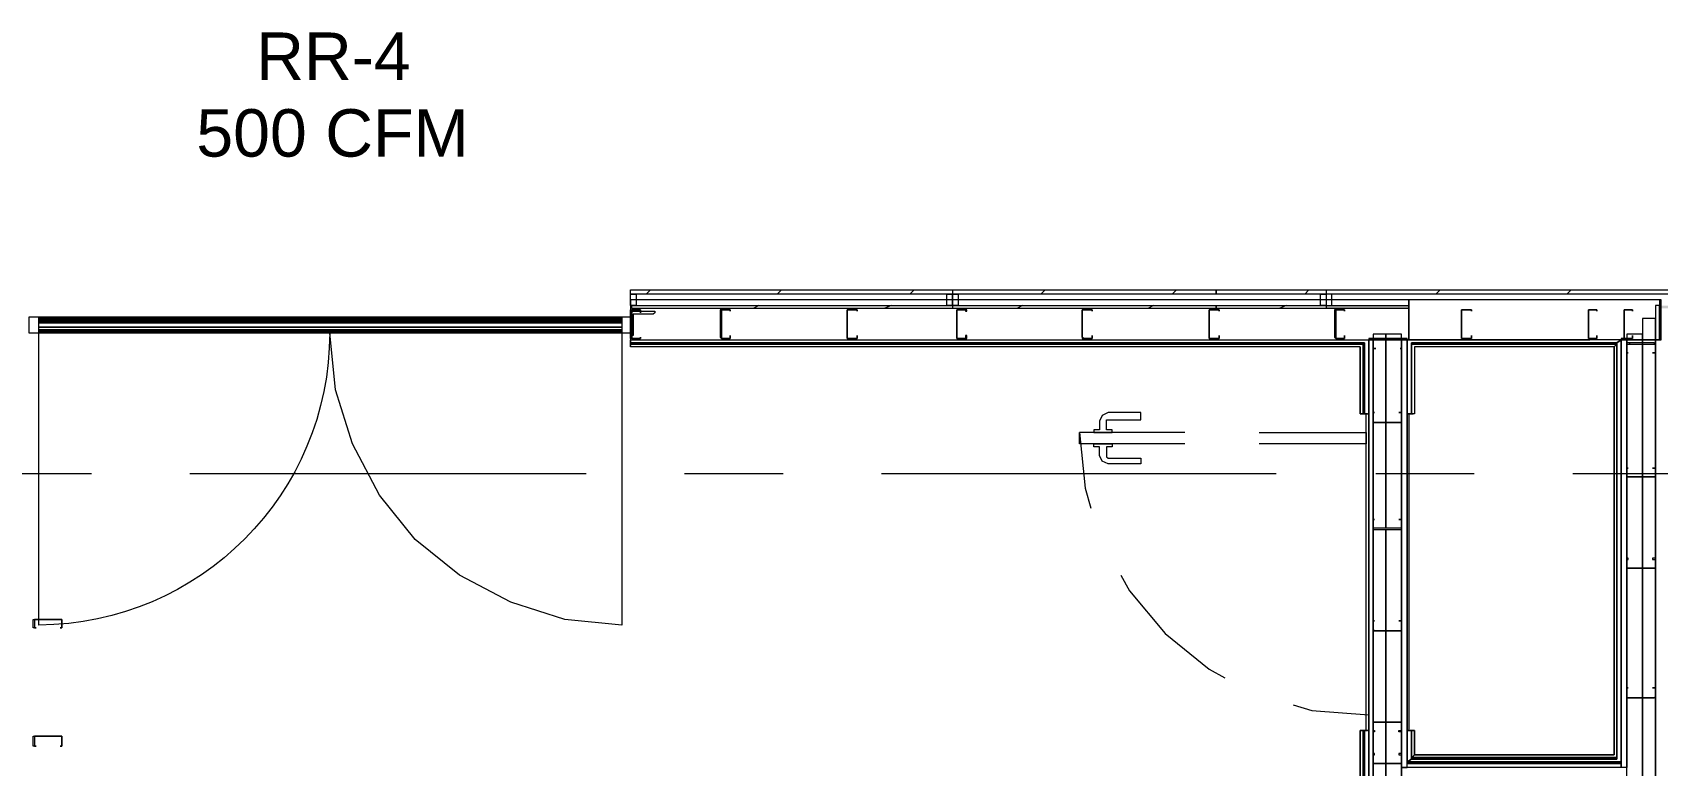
# Model space of a CAD drawing. Header units: metres. Extents: x 39 to 278, y -7 to 151.
# Drawn here: x 95.6 to 100.83, y 33.58 to 35.93 of the extents above; entities that cross this region are included whole.
import ezdxf

# ---------------------------------------------------------------- set-up
doc = ezdxf.new("R2010")
doc.units = ezdxf.units.M
doc.layers.add('PDF_Geometry', color=7, linetype='Continuous', true_color=0xaaaaaa)
doc.layers.add('PDF_Solid Fills', color=7, linetype='Continuous', true_color=0xffffff)
doc.layers.add('PDF_Text', color=7, linetype='Continuous')
doc.styles.add('PDF Helvetica', font='')
doc.styles.get('PDF Helvetica').set_extended_font_data('Helvetica')

msp = doc.modelspace()

# ---------------------------------------------------------------- hatches: boundary and pattern name
at = {"layer": 'PDF_Solid Fills', "lineweight": 0, "transparency": 33554559}
h = msp.add_hatch(color=256, dxfattribs=at)
h.paths.add_polyline_path([(100.028, 35.0479), (100.028, 35.0571), (99.7622, 35.0571), (99.7622, 35.0479)])
h.paths.add_polyline_path([(100.8393, 35.0571), (100.8393, 35.0479), (100.9356, 35.0479), (100.9356, 35.0571)])

# ---------------------------------------------------------------- linework, layer by layer
at = {"layer": 'PDF_Geometry', "lineweight": 0}
for points in [[(97.5255, 35.0938), (97.5255, 35.1075), (98.5614, 35.1075), (99.4093, 35.1075), (99.4093, 35.0938), (99.4093, 35.1075), (99.7622, 35.1075), (100.9356, 35.1075), (100.9356, 35.0938), (99.7622, 35.0938), (99.4093, 35.0938), (98.5614, 35.0938), (97.5255, 35.0938), (97.5255, 35.1075), (98.5614, 35.1075), (99.4093, 35.1075), (99.7622, 35.1075), (100.9356, 35.1075), (101.921, 35.1075), (102.7641, 35.1075), (103.5618, 35.1075), (103.5618, 35.0938)], [(100.8393, 34.9471), (100.028, 34.9471), (100.028, 35.0754), (97.5255, 35.0754), (97.5255, 34.9471), (99.8997, 34.9471), (99.8997, 33.462), (99.8997, 29.117), (99.9134, 29.117), (99.9134, 29.1079)], [(98.543, 35.0938), (97.5438, 35.0938)], [(97.5896, 35.1075), (97.5759, 35.0938)], [(98.0114, 35.1075), (97.9976, 35.0938)], [(98.4376, 35.1075), (98.4238, 35.0938)], [(98.5614, 35.1075), (98.5614, 35.0938)], [(99.7438, 35.0938), (99.4093, 35.0938), (98.5797, 35.0938)], [(98.8593, 35.1075), (98.8455, 35.0938)], [(99.281, 35.1075), (99.2672, 35.0938)], [(99.7072, 35.1075), (99.6934, 35.0938)], [(99.7622, 35.1075), (99.7622, 35.0938)], [(100.9172, 35.0754), (100.8897, 35.0754), (100.8897, 35.08), (100.9172, 35.08), (100.9172, 35.0938), (99.7806, 35.0938), (99.7622, 35.0938), (99.7622, 35.0571), (99.7806, 35.0571), (99.7806, 35.0938)], [(100.8393, 35.0754), (100.028, 35.0754), (100.028, 34.9471), (100.0234, 34.9471), (100.0234, 34.7088), (100.0372, 34.7088), (100.0372, 34.9379)], [(100.1289, 35.1075), (100.1152, 35.0938)], [(100.5506, 35.1075), (100.5368, 35.0938)], [(100.8393, 34.9471), (100.8393, 35.0754), (100.8348, 35.0754), (100.8348, 34.9471), (100.8393, 34.9471), (100.8393, 35.0754), (100.7202, 35.0754)], [(95.6234, 35.0204), (95.6234, 35.0204)], [(97.498, 35.0112), (95.6234, 35.0112)], [(97.5255, 35.0204), (97.498, 35.0204), (97.498, 34.97), (97.5255, 34.97)], [(97.498, 35.0204), (97.498, 35.0204)], [(97.5301, 35.0433), (97.5301, 35.0433)], [(97.5576, 35.0342), (97.5576, 35.0342)], [(97.938, 35.0571), (97.9197, 35.0479)], [(98.3642, 35.0571), (98.3414, 35.0479)], [(98.5614, 35.0571), (98.5614, 35.0479)], [(98.786, 35.0571), (98.7676, 35.0479)], [(99.2076, 35.0571), (99.1893, 35.0479)], [(100.028, 35.0479), (99.7622, 35.0479), (99.4093, 35.0479), (99.4093, 35.0571), (99.7622, 35.0571), (100.028, 35.0571)], [(99.6338, 35.0571), (99.611, 35.0479)], [(99.7622, 35.0571), (99.7622, 35.0479)], [(97.498, 34.9792), (95.6234, 34.9792), (97.498, 34.9792)], [(97.498, 34.9792), (95.6234, 34.9792)], [(95.6234, 34.97), (95.6234, 34.97)], [(97.5576, 34.9562), (97.5576, 34.9562)], [(99.886, 34.9379), (97.5255, 34.9379), (97.5255, 34.9471), (99.8952, 34.9471)], [(99.8722, 34.9242), (97.5255, 34.9242), (97.5255, 34.9288), (97.5255, 34.9333), (99.8814, 34.9333), (97.5255, 34.9333), (97.5255, 34.9471), (97.5255, 34.9379), (97.5255, 34.9333), (97.5255, 34.9288)], [(99.886, 34.9333), (97.5255, 34.9333)], [(99.8814, 34.7088), (99.8814, 34.9333)], [(99.8814, 34.7088), (99.8814, 34.9333)], [(99.8997, 34.9471), (99.8997, 33.462), (99.8997, 34.9471), (99.8997, 34.7088), (99.8997, 34.9471), (99.8997, 33.4666), (99.9134, 33.4666), (100.711, 33.4666), (100.711, 33.4804), (100.7293, 33.4804), (100.7293, 33.4162), (100.7293, 33.8012), (100.7293, 33.5721), (100.0052, 33.5721), (100.0052, 33.5216), (100.0326, 33.5216), (99.9547, 33.5216), (100.0052, 33.5216), (100.0052, 34.9471), (100.0052, 33.5721), (100.0234, 33.5721), (100.0234, 34.9471), (100.028, 34.9471), (100.6102, 34.9471)], [(99.8997, 34.9471), (99.8997, 34.9471)], [(99.9134, 33.4666), (99.9134, 34.9471), (99.9134, 33.4804)], [(100.0464, 34.9242), (100.0464, 34.7088), (100.0418, 34.7088), (100.0372, 34.7088), (100.0372, 34.9379), (100.0372, 34.7088), (100.0234, 34.7088), (100.0234, 34.9471), (100.0234, 33.5904), (100.0372, 33.5996), (100.6972, 33.5996), (100.0372, 33.5996), (100.0234, 33.5904), (100.711, 33.5904), (100.711, 34.9471)], [(100.0234, 34.9471), (100.0234, 34.9471)], [(100.7797, 33.3841), (100.7797, 33.7966), (100.7797, 34.2137), (100.7797, 34.5071), (100.7797, 34.9333), (100.7797, 34.9471), (100.7293, 34.9471), (100.7293, 34.9333), (100.7293, 34.9471), (100.711, 34.9471), (100.711, 33.5721), (100.711, 33.5858), (100.0234, 33.5858), (100.0234, 33.5904), (100.711, 33.5904), (100.711, 33.5858), (100.711, 34.9471), (100.6972, 34.9379), (100.6972, 34.9333), (100.6926, 34.9333), (100.6926, 34.9288), (100.688, 34.9242), (100.688, 33.6133), (100.0464, 33.6133), (100.0418, 33.6087), (100.0418, 33.6042), (100.0372, 33.6042), (100.0372, 33.6912), (100.0372, 33.6042), (100.0372, 33.6912), (100.0372, 33.6042), (100.6972, 33.6042), (100.0372, 33.6042), (100.0418, 33.6042), (100.0418, 33.6087), (100.0464, 33.6133), (100.688, 33.6133), (100.688, 34.9242), (100.6926, 34.9288), (100.6926, 34.9333), (100.6972, 34.9333), (100.6972, 33.5996), (100.6972, 34.9379), (100.711, 34.9471), (100.8393, 34.9471)], [(100.0234, 33.5721), (100.0234, 33.5858), (100.711, 33.5858), (100.711, 33.5904), (100.711, 34.9471), (100.6972, 34.9379), (100.0372, 34.9379), (100.0372, 34.7088), (100.0372, 34.9333), (100.6972, 34.9333), (100.6926, 34.9333), (100.6926, 34.9288), (100.688, 34.9242), (100.0464, 34.9242), (100.0464, 34.7088), (100.0418, 34.7088), (100.0372, 34.7088), (100.0372, 34.9333), (100.6972, 34.9333), (100.0372, 34.9333)], [(100.6972, 34.9333), (100.6972, 33.5996), (100.6972, 34.9379)], [(100.6972, 33.6042), (100.6972, 34.9333)], [(100.6972, 33.6042), (100.6972, 34.9333)], [(100.711, 34.9471), (100.711, 34.9471)], [(100.821, 32.715), (100.821, 34.9471), (100.7797, 34.9471), (100.7797, 34.9333), (100.7797, 34.5071), (100.7797, 34.2137), (100.7797, 33.7966), (100.7797, 33.3841)], [(100.8348, 34.9471), (100.821, 34.9471), (100.821, 32.715)], [(99.8814, 34.7088), (99.8814, 34.7088)], [(99.8814, 34.7088), (99.8814, 34.7088)], [(100.0372, 34.7088), (100.0372, 34.7088)], [(100.0372, 34.7088), (100.0372, 34.7088)], [(99.3084, 34.6492), (98.9693, 34.6492), (98.9876, 34.4704), (99.006, 34.4062)], [(99.3084, 34.6124), (98.9693, 34.6124), (98.9693, 34.6492)], [(99.5468, 34.6492), (99.8906, 34.6492), (99.8906, 34.6124), (99.5468, 34.6124)], [(95.793, 34.5162), (95.4767, 34.5162)], [(97.3834, 34.5162), (96.1092, 34.5162)], [(98.016, 34.5162), (97.6997, 34.5162)], [(99.6018, 34.5162), (98.3322, 34.5162)], [(100.2389, 34.5162), (99.9226, 34.5162)], [(101.8248, 34.5162), (100.5552, 34.5162)], [(99.9547, 33.4804), (99.9547, 33.5858), (99.9547, 33.7187), (99.9547, 34.012), (99.9547, 34.3374), (99.9547, 34.012), (99.9547, 33.7187), (99.9547, 33.5858), (99.9547, 33.5216)], [(99.1022, 34.1908), (99.1297, 34.1404), (99.2443, 34.0029), (99.3864, 33.8883), (99.4368, 33.8608)], [(95.6097, 34.0487), (95.6097, 34.0487)], [(95.6142, 34.0212), (95.6142, 34.0212)], [(95.6922, 34.0212), (95.6922, 34.0212)], [(95.6967, 34.0487), (95.6967, 34.0487)], [(95.6967, 34.0487), (95.6967, 34.0487)], [(100.7339, 33.8287), (100.7339, 33.8287)], [(100.8118, 33.8287), (100.8118, 33.8287)], [(99.6568, 33.7737), (99.7164, 33.7554), (99.8997, 33.7416)], [(100.0052, 33.7187), (100.0052, 33.7187)], [(100.0052, 33.7187), (100.0052, 33.7187)], [(95.6097, 33.6729), (95.6097, 33.6729)], [(95.6967, 33.6729), (95.6967, 33.6729)], [(95.6967, 33.6729), (95.6967, 33.6729)], [(99.8814, 33.4483), (99.8814, 33.6912), (99.886, 33.6912), (99.8814, 33.6912), (99.8768, 33.6912), (99.8814, 33.6912), (99.8814, 33.4483), (99.8814, 33.6912), (99.8768, 33.6912), (99.8722, 33.6912), (99.8722, 33.4391), (99.8722, 33.6912), (99.8768, 33.6912), (99.8814, 33.6912), (99.886, 33.6912), (99.8814, 33.6912), (99.8814, 33.4483)], [(99.8814, 33.6912), (99.8814, 33.6912)], [(99.8814, 33.6912), (99.8814, 33.6912)], [(99.886, 33.4529), (99.886, 33.6912), (99.8952, 33.6912), (99.886, 33.6912), (99.886, 33.4529)], [(100.0372, 33.6912), (100.0372, 33.6912)], [(95.6142, 33.6408), (95.6142, 33.6408)], [(95.6922, 33.6408), (95.6922, 33.6408)], [(100.0234, 33.5858), (100.0234, 33.5858)], [(100.711, 33.5858), (100.711, 33.5858)]]:
    msp.add_lwpolyline(points, dxfattribs=at)
for points in [[(97.5438, 35.0571), (97.5255, 35.0571), (97.5255, 35.0938), (97.5438, 35.0938)], [(98.5614, 35.0571), (98.543, 35.0571), (98.543, 35.0938), (98.5614, 35.0938)], [(98.5797, 35.0571), (98.5614, 35.0571), (98.5614, 35.0938), (98.5797, 35.0938)], [(99.7622, 35.0571), (99.7438, 35.0571), (99.7438, 35.0938), (99.7622, 35.0938)], [(95.5913, 35.0204), (95.5913, 34.97), (95.6234, 34.97), (95.6234, 35.0204)], [(95.6234, 35.0204), (97.498, 35.0204)], [(95.6234, 35.0204), (97.498, 35.0204)], [(95.6234, 35.0158), (97.498, 35.0158)], [(95.6234, 35.0158), (97.498, 35.0158)], [(97.498, 35.0066), (95.6234, 35.0066), (95.6234, 35.0112), (97.498, 35.0112)], [(95.6234, 35.0112), (97.498, 35.0112)], [(97.5301, 34.9517), (97.5255, 34.9517), (97.5255, 34.9562), (97.5255, 35.0433), (97.5301, 35.0433), (97.5576, 35.0433), (97.5576, 35.0342), (97.5576, 35.0433), (97.5301, 35.0433), (97.5301, 34.9562), (97.5301, 34.9517), (97.5576, 34.9517)], [(97.5301, 35.0479), (97.5301, 35.0571), (98.5614, 35.0571), (99.4093, 35.0571), (99.4093, 35.0479), (98.5614, 35.0479)], [(97.6034, 35.0388), (97.6034, 35.0342), (97.5988, 35.0296), (97.5347, 35.0296), (97.5347, 34.9654), (97.5347, 34.9608), (97.5301, 34.9608), (97.5301, 35.0388)], [(97.8464, 35.0433), (97.8188, 35.0433), (97.8142, 35.0433), (97.8142, 34.9562), (97.8188, 34.9517), (97.8464, 34.9517), (97.8464, 34.9608), (97.8464, 34.9517), (97.8188, 34.9517), (97.8188, 34.9562), (97.8188, 35.0433), (97.8464, 35.0433), (97.8464, 35.0388)], [(98.2543, 35.0433), (98.2268, 35.0433), (98.2222, 35.0433), (98.2222, 34.9562), (98.2222, 34.9517), (98.2268, 34.9517), (98.2543, 34.9517), (98.2543, 34.9608), (98.2543, 34.9517), (98.2268, 34.9517), (98.2222, 34.9517), (98.2222, 34.9562), (98.2222, 35.0433), (98.2268, 35.0433), (98.2543, 35.0433), (98.2543, 35.0388)], [(98.6072, 35.0433), (98.5751, 35.0433), (98.5751, 34.9562), (98.5751, 34.9517), (98.6072, 34.9517), (98.6072, 34.9608), (98.6026, 34.9608), (98.6026, 34.9517), (98.5751, 34.9517), (98.5751, 34.9562), (98.5751, 35.0433), (98.6026, 35.0433), (98.6026, 35.0388), (98.6072, 35.0388)], [(99.0106, 35.0433), (98.983, 35.0433), (98.9784, 35.0433), (98.9784, 34.9562), (98.9784, 34.9517), (98.983, 34.9517), (99.0106, 34.9517), (99.0106, 34.9608), (99.0106, 34.9517), (98.983, 34.9517), (98.9784, 34.9562), (98.9784, 35.0433), (98.983, 35.0433), (99.0106, 35.0433), (99.0106, 35.0388)], [(99.4184, 35.0433), (99.3864, 35.0433), (99.3864, 34.9562), (99.3864, 34.9517), (99.4184, 34.9517), (99.4184, 34.9608), (99.4184, 34.9517), (99.3864, 34.9517), (99.3864, 34.9562), (99.3864, 35.0433), (99.4184, 35.0433), (99.4184, 35.0388)], [(99.8218, 35.0433), (99.7943, 35.0433), (99.7897, 35.0433), (99.7897, 34.9562), (99.7943, 34.9517), (99.8218, 34.9517), (99.8218, 34.9608), (99.8218, 34.9517), (99.7943, 34.9517), (99.7943, 34.9562), (99.7943, 35.0433), (99.8218, 35.0433), (99.8218, 35.0388)], [(100.2297, 35.0433), (100.1976, 35.0433), (100.1976, 34.9562), (100.1976, 34.9517), (100.2297, 34.9517), (100.2297, 34.9608), (100.2297, 34.9517), (100.1976, 34.9517), (100.1976, 34.9562), (100.1976, 35.0433), (100.2297, 35.0433), (100.2297, 35.0388)], [(100.633, 35.0433), (100.6056, 35.0433), (100.6056, 34.9562), (100.6056, 34.9517), (100.633, 34.9517), (100.633, 34.9608), (100.633, 34.9517), (100.6056, 34.9517), (100.6056, 34.9562), (100.6056, 35.0433), (100.633, 35.0433), (100.633, 35.0388)], [(100.7476, 35.0433), (100.7202, 35.0433), (100.7202, 34.9562), (100.7202, 34.9517), (100.7476, 34.9517), (100.7476, 34.9608), (100.7476, 34.9517), (100.7202, 34.9517), (100.7202, 34.9562), (100.7202, 35.0433), (100.7476, 35.0433), (100.7476, 35.0388)], [(100.821, 35.0158), (100.7797, 35.0158), (100.7797, 34.9471), (100.821, 34.9471)], [(100.8348, 35.0571), (100.821, 35.0571), (100.821, 34.9471), (100.8348, 34.9471)], [(95.6234, 35.0066), (97.498, 35.0066)], [(95.6234, 35.002), (97.498, 35.002), (97.498, 34.9883), (97.498, 34.9792), (95.6234, 34.9792), (95.6234, 34.9883)], [(95.6234, 34.9883), (97.498, 34.9883)], [(95.6234, 34.9883), (97.498, 34.9883)], [(95.6234, 34.9792), (97.498, 34.9792)], [(95.6234, 34.9746), (97.498, 34.9746)], [(97.5576, 34.9562), (97.5576, 34.9517)], [(100.0052, 34.9471), (100.0234, 34.9471), (100.0234, 34.9517), (100.0052, 34.9517), (100.0052, 34.9654), (99.9547, 34.9654), (99.9547, 34.9517), (99.9547, 34.9654), (99.9134, 34.9654), (99.9134, 34.9517), (99.8997, 34.9517), (99.8997, 34.9471), (99.9134, 34.9471), (99.8997, 34.9471), (99.9134, 34.9471), (100.0052, 34.9471), (100.0234, 34.9471), (100.0234, 33.5904), (100.0234, 33.5858), (100.0234, 34.9471)], [(100.7797, 34.9654), (100.7293, 34.9654), (100.7293, 34.9517), (100.7293, 34.9471), (100.7797, 34.9471)], [(99.8814, 34.7088), (99.8768, 34.7088), (99.8722, 34.7088), (99.8722, 34.9242), (99.8722, 34.7088), (99.8768, 34.7088)], [(99.886, 34.7088), (99.8814, 34.7088), (99.8814, 34.9379), (99.8814, 34.7088), (99.886, 34.7088), (99.8814, 34.7088), (99.8814, 34.9333), (99.8814, 34.7088), (99.8768, 34.7088), (99.8814, 34.7088)], [(99.886, 34.7088), (99.8952, 34.7088), (99.886, 34.7088), (99.886, 34.9379)], [(100.0052, 34.9196), (100.0052, 34.9517), (99.918, 34.9517), (99.9134, 34.9517), (99.9134, 34.9196), (99.9226, 34.9196), (99.9134, 34.9196), (99.9134, 34.9517), (99.918, 34.9517), (100.0052, 34.9517), (100.0052, 34.9196), (100.0006, 34.9196)], [(99.9547, 34.9471), (99.9134, 34.9471), (99.9547, 34.9471), (99.9547, 34.6812), (99.9547, 34.342), (99.9547, 34.6812)], [(100.0052, 34.9471), (99.9547, 34.9471)], [(100.0372, 33.5996), (100.0372, 33.6042), (100.6972, 33.6042), (100.6972, 34.9333), (100.6972, 33.6042), (100.0372, 33.6042), (100.0372, 33.5996), (100.0234, 33.5904), (100.0234, 33.6912), (100.0372, 33.6912)], [(100.0372, 34.9333), (100.0372, 34.7088)], [(100.7293, 34.9517), (100.711, 34.9517), (100.711, 34.9471), (100.7293, 34.9471)], [(100.711, 34.9471), (100.711, 33.5904)], [(100.821, 34.9058), (100.821, 34.9333), (100.8164, 34.9379), (100.7293, 34.9379), (100.7293, 34.9333), (100.7293, 34.9058), (100.7339, 34.9058), (100.7293, 34.9058), (100.7293, 34.9333), (100.8164, 34.9333), (100.821, 34.9333), (100.821, 34.9058), (100.8118, 34.9058)], [(100.7293, 34.9058), (100.7293, 34.5346)], [(99.0564, 34.6904), (99.061, 34.6904), (99.1664, 34.6904), (99.1664, 34.7133), (99.061, 34.7133), (99.0426, 34.7042), (99.0334, 34.6858), (99.0334, 34.6583), (99.0151, 34.6583), (99.0151, 34.6492), (99.0747, 34.6492), (99.0747, 34.6583), (99.0564, 34.6583), (99.0564, 34.6858)], [(99.8997, 33.462), (99.8997, 33.6912), (99.8906, 33.6912), (99.8906, 34.7088), (99.8997, 34.7088), (99.8997, 33.6912), (99.8997, 33.462), (99.886, 33.4529)], [(99.9134, 34.7133), (99.9134, 34.6858), (99.9134, 34.6812), (99.918, 34.6812), (100.0052, 34.6812), (100.0052, 34.6858), (100.0052, 34.7133), (99.996, 34.7133), (100.0052, 34.7133), (100.0052, 34.6858), (100.0052, 34.6812), (99.918, 34.6812), (99.9134, 34.6812), (99.9134, 34.6858), (99.9134, 34.7133), (99.918, 34.7133)], [(100.0234, 33.6912), (100.0234, 34.7088), (100.028, 34.7088), (100.028, 33.6912)], [(100.0326, 34.7088), (100.0372, 34.7088), (100.0418, 34.7088), (100.0372, 34.7088)], [(99.0564, 34.5712), (99.061, 34.5666), (99.1664, 34.5666), (99.1664, 34.5483), (99.061, 34.5483), (99.0426, 34.5575), (99.0334, 34.5758), (99.0334, 34.6033), (99.0151, 34.6033), (99.0151, 34.6124), (99.0747, 34.6124), (99.0747, 34.6033), (99.0564, 34.6033), (99.0564, 34.5758)], [(100.7293, 34.5346), (100.7293, 34.5071), (100.8164, 34.5071), (100.821, 34.5071), (100.821, 34.5346), (100.8118, 34.5346), (100.821, 34.5346), (100.821, 34.5071), (100.8164, 34.5071), (100.7293, 34.5071), (100.7293, 34.5346), (100.7339, 34.5346)], [(100.7293, 34.5071), (100.7293, 34.2412)], [(99.9134, 34.3696), (99.9134, 34.342), (99.9134, 34.3374), (99.918, 34.3374), (100.0052, 34.3374), (100.0052, 34.342), (100.0052, 34.3696), (99.996, 34.3696), (100.0052, 34.3696), (100.0052, 34.342), (99.918, 34.342), (99.9134, 34.342), (99.9134, 34.3696), (99.918, 34.3696)], [(100.7293, 34.2458), (100.7293, 34.2137), (100.8164, 34.2137), (100.821, 34.2137), (100.821, 34.2458), (100.8118, 34.2458), (100.8118, 34.2412), (100.821, 34.2412), (100.821, 34.2137), (100.8164, 34.2137), (100.7293, 34.2137), (100.7293, 34.2412), (100.7339, 34.2412), (100.7339, 34.2458)], [(100.7293, 34.2137), (100.7293, 33.8287)], [(95.6051, 34.0487), (95.6097, 34.0487), (95.6967, 34.0487), (95.6967, 34.0212), (95.6922, 34.0212), (95.6967, 34.0212), (95.6967, 34.0487), (95.6097, 34.0487), (95.6097, 34.0212), (95.6142, 34.0212), (95.6051, 34.0212)], [(99.9134, 34.0442), (99.9134, 34.0166), (99.9134, 34.012), (99.918, 34.012), (100.0052, 34.012), (100.0052, 34.0166), (100.0052, 34.0442), (99.996, 34.0442), (100.0052, 34.0442), (100.0052, 34.0166), (100.0052, 34.012), (99.918, 34.012), (99.9134, 34.0166), (99.9134, 34.0442), (99.918, 34.0442)], [(100.821, 33.8012), (100.821, 33.7966), (100.8164, 33.7966), (100.7293, 33.7966), (100.7293, 33.8012), (100.7293, 33.8287), (100.7339, 33.8287), (100.7293, 33.8287), (100.7293, 33.8012), (100.7293, 33.7966), (100.8164, 33.7966), (100.821, 33.8012), (100.821, 33.8287)], [(100.8118, 33.8287), (100.821, 33.8287)], [(99.9134, 33.7187), (99.918, 33.7187), (100.0052, 33.7187), (100.0052, 33.6866), (99.996, 33.6866), (99.996, 33.6912), (100.0052, 33.6912), (100.0052, 33.7187), (99.918, 33.7187), (99.9134, 33.7187), (99.9134, 33.6912), (99.918, 33.6912), (99.918, 33.6866), (99.9134, 33.6866)], [(95.6051, 33.6729), (95.6097, 33.6729), (95.6967, 33.6729), (95.6967, 33.6408), (95.6922, 33.6408), (95.6967, 33.6408), (95.6967, 33.6729), (95.6097, 33.6729), (95.6097, 33.6408), (95.6142, 33.6408), (95.6051, 33.6408)], [(99.8814, 33.6912), (99.8814, 33.4483)], [(100.0234, 33.6912), (100.0372, 33.6912), (100.0372, 33.5996), (100.0234, 33.5904)], [(100.0418, 33.6912), (100.0372, 33.6912), (100.0326, 33.6912), (100.0372, 33.6912)], [(100.0372, 33.6042), (100.0418, 33.6042), (100.0418, 33.6087), (100.0464, 33.6133), (100.0464, 33.6912), (100.0418, 33.6912), (100.0372, 33.6912), (100.0372, 33.6042), (100.6972, 33.6042)], [(100.0464, 33.6912), (100.0464, 33.6133), (100.0418, 33.6087), (100.0418, 33.6042), (100.0372, 33.6042), (100.0372, 33.6912), (100.0418, 33.6912)], [(99.9134, 33.6178), (99.9134, 33.5858), (99.918, 33.5858), (100.0052, 33.5858), (100.0052, 33.6178), (99.996, 33.6178), (99.996, 33.6133), (100.0052, 33.6133), (100.0052, 33.5858), (99.918, 33.5858), (99.9134, 33.5858), (99.9134, 33.6133), (99.918, 33.6133), (99.918, 33.6178)], [(100.711, 33.5904), (100.0234, 33.5904)]]:
    msp.add_lwpolyline(points, close=True, dxfattribs=at)
at = {"layer": 'PDF_Geometry', "color": 254, "lineweight": 0, "true_color": 0xd2d2d2}
for points in [[(97.8142, 35.0296), (97.8188, 35.0296)], [(97.828, 35.0433), (97.8326, 35.0433)], [(100.1976, 35.0204), (100.1976, 35.0204)], [(100.2205, 35.0433), (100.2251, 35.0433)], [(100.7202, 35.0342), (100.7202, 35.0388)], [(100.7248, 35.0433), (100.7248, 35.0433)], [(99.7897, 34.9929), (99.7943, 34.9929)], [(98.2405, 34.9517), (98.2405, 34.9517)], [(100.633, 34.9517), (100.633, 34.9517)], [(100.7293, 34.9242), (100.7293, 34.9242)], [(100.7384, 34.9333), (100.7384, 34.9379)], [(100.0052, 34.7042), (100.0052, 34.7042)], [(99.9822, 34.6812), (99.9822, 34.6812)], [(95.6967, 34.0396), (95.6967, 34.0396)], [(100.0052, 33.7004), (100.0052, 33.7004)], [(99.9134, 33.6087), (99.9134, 33.6087)]]:
    msp.add_lwpolyline(points, dxfattribs=at)
at = {"layer": 'PDF_Geometry', "lineweight": 0}
msp.add_lwpolyline([(95.6234, 34.0304), (95.6234, 34.0487), (95.6234, 34.97), (97.498, 34.97), (95.6234, 34.97), (97.498, 34.97), (97.498, 34.0304), (97.3146, 34.0487), (97.1405, 34.1037), (96.9755, 34.1908), (96.8334, 34.3054), (96.7188, 34.4474), (96.6318, 34.6124), (96.5768, 34.7866), (96.5584, 34.97, -0.413201)], format="xyb", close=True, dxfattribs=at)

# ---------------------------------------------------------------- texts
at = {"layer": 'PDF_Text', "lineweight": 0, "char_height": 0.15247, "attachment_point": 4, "style": 'PDF Helvetica'}
for s, insert in [('RR-4', (96.322, 35.8588)), ('500 CFM', (96.1295, 35.6112))]:
    msp.add_mtext(s, dxfattribs=dict(at, insert=insert))

doc.saveas('drawing.dxf')
